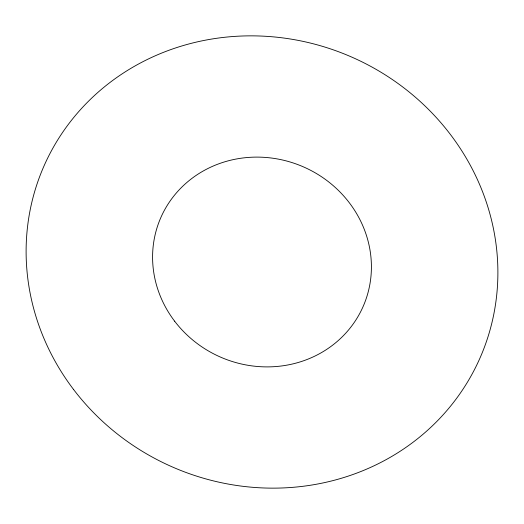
<?xml version="1.0" encoding="UTF-8"?>
<svg xmlns="http://www.w3.org/2000/svg" width="524" height="524" viewBox="0 0 524 524"><rect width="100%" height="100%" fill="white"/><g stroke="black" fill="none" stroke-linecap="round" stroke-linejoin="round"><path stroke-width="0.79" d="M174.636 321.186A110.492 103.759 23.9 0 0 362.726 307.411A110.492 103.759 23.9 0 0 248.638 157.41A110.492 103.759 23.9 0 0 174.636 321.186M73.648 389.594A238.21 223.702 23.9 0 0 479.159 359.903A238.21 223.702 23.9 0 0 233.193 36.503A238.21 223.702 23.9 0 0 73.648 389.594"/></g></svg>
